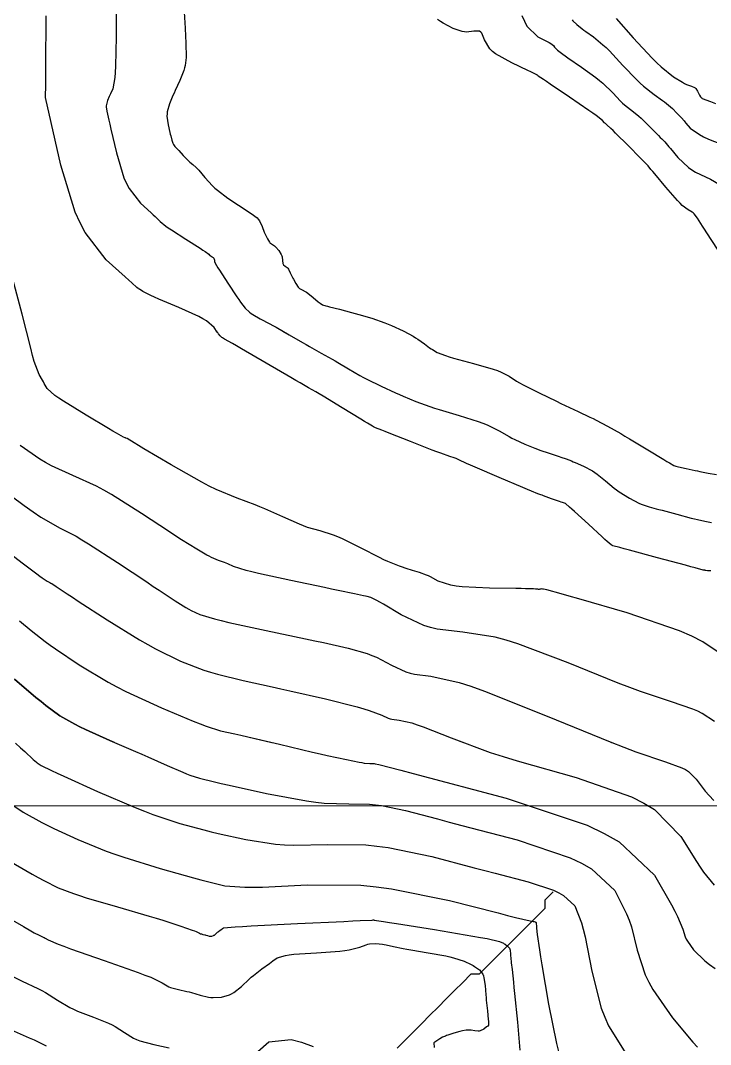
# Model space of a CAD drawing. Header units: metres. Extents: x 837117 to 838477, y 1189012 to 1191015.
# Drawn here: x 838317 to 838401, y 1189184.9 to 1189309.4 of the extents above; entities that cross this region are included whole.
import ezdxf

# ---------------------------------------------------------------- set-up
doc = ezdxf.new("R2010")
doc.units = ezdxf.units.M
doc.header["$LTSCALE"] = 0.3
doc.layers.add('COORD', color=7, linetype='Continuous', lineweight=20)
doc.layers.add('DRENAJE', color=5, linetype='Continuous', lineweight=25)
doc.layers.add('COTAS 10', color=1, linetype='Continuous')
doc.layers.add('COTAS INT', color=252, linetype='Continuous')

msp = doc.modelspace()

# ---------------------------------------------------------------- linework, layer by layer
at = {"layer": 'COORD'}
msp.add_line((837476.514, 1189213.872), (838476.514, 1189213.872), dxfattribs=at)
at = {"layer": 'COTAS 10'}
for points, elevation in [([(838400.987, 1189242.435), (838400.889, 1189242.446), (838400.851, 1189242.45), (838400.807, 1189242.454), (838400.606, 1189242.475), (838400.382, 1189242.502), (838400.323, 1189242.51), (838400.266, 1189242.518), (838400.074, 1189242.55), (838399.106, 1189242.801), (838398.561, 1189242.947), (838397.895, 1189243.125), (838394.488, 1189244.047), (838391.109, 1189244.964), (838390.46, 1189245.14), (838389.935, 1189245.282), (838389.077, 1189245.513), (838389.018, 1189245.533), (838388.997, 1189245.542), (838388.975, 1189245.553), (838388.879, 1189245.603), (838388.388, 1189246.025), (838388.116, 1189246.27), (838387.786, 1189246.57), (838386.101, 1189248.115), (838384.413, 1189249.66), (838384.08, 1189249.959), (838383.804, 1189250.204), (838383.296, 1189250.623), (838382.962, 1189250.75), (838382.797, 1189250.811), (838382.601, 1189250.881), (838381.63, 1189251.227), (838380.66, 1189251.57), (838380.464, 1189251.639), (838380.3, 1189251.697), (838379.968, 1189251.811), (838379.168, 1189252.14), (838378.708, 1189252.333), (838378.146, 1189252.571), (838375.253, 1189253.795), (838372.331, 1189255.045), (838371.75, 1189255.298), (838371.267, 1189255.51), (838370.348, 1189255.942), (838370.009, 1189256.11), (838369.893, 1189256.156), (838369.768, 1189256.203), (838369.234, 1189256.37), (838368.137, 1189256.747), (838367.657, 1189256.926), (838367.1, 1189257.137), (838364.451, 1189258.168), (838361.886, 1189259.182), (838361.383, 1189259.382), (838360.969, 1189259.547), (838360.219, 1189259.853), (838360.062, 1189259.927), (838360.023, 1189259.946), (838359.984, 1189259.964), (838359.859, 1189260.025), (838359.219, 1189260.403), (838358.857, 1189260.621), (838358.415, 1189260.888), (838356.149, 1189262.264), (838353.827, 1189263.671), (838353.35, 1189263.959), (838352.944, 1189264.202), (838352.075, 1189264.713), (838351.039, 1189265.308), (838350.527, 1189265.605), (838349.918, 1189265.959), (838346.907, 1189267.713), (838343.914, 1189269.454), (838343.316, 1189269.8), (838342.818, 1189270.086), (838341.856, 1189270.629), (838341.584, 1189270.783), (838341.522, 1189270.824), (838341.465, 1189270.865), (838341.31, 1189271.006), (838341.128, 1189271.251), (838341.054, 1189271.356), (838340.97, 1189271.477), (838340.584, 1189272.052), (838339.649, 1189272.836), (838339.22, 1189273.09), (838338.717, 1189273.359), (838336.283, 1189274.462), (838333.838, 1189275.495), (838333.327, 1189275.719), (838332.889, 1189275.917), (838331.91, 1189276.409), (838331.488, 1189276.681), (838331.401, 1189276.739), (838331.327, 1189276.791), (838331.171, 1189276.915), (838330.558, 1189277.476), (838330.197, 1189277.802), (838329.753, 1189278.203), (838327.458, 1189280.266), (838324.889, 1189283.576), (838324.272, 1189284.762), (838323.696, 1189286.065), (838321.956, 1189291.747), (838320.075, 1189299.983), (838320.074, 1189299.989), (838320.074, 1189299.991), (838320.075, 1189299.996), (838320.078, 1189300.001), (838320.078, 1189300.003), (838320.079, 1189300.004), (838320.082, 1189300.01), (838320.097, 1189301.532), (838320.106, 1189302.488), (838320.116, 1189303.677), (838320.17, 1189309.906)], 1920), ([(838384.118, 1189309.429), (838384.219, 1189309.315), (838384.693, 1189308.859), (838385.341, 1189308.329), (838385.552, 1189308.169), (838385.777, 1189308.003), (838386.704, 1189307.357), (838387.875, 1189306.41), (838388.253, 1189306.055), (838388.656, 1189305.659), (838390.307, 1189303.896), (838391.984, 1189302.12), (838392.403, 1189301.717), (838392.803, 1189301.353), (838394.082, 1189300.357), (838395.124, 1189299.639), (838395.374, 1189299.45), (838395.607, 1189299.266), (838396.311, 1189298.635), (838396.842, 1189298.095), (838396.966, 1189297.968), (838397.081, 1189297.85), (838397.412, 1189297.504), (838397.736, 1189297.144), (838397.847, 1189297.018), (838397.966, 1189296.879), (838398.469, 1189296.282), (838399.599, 1189295.487), (838400.114, 1189295.225), (838400.716, 1189294.944), (838403.618, 1189293.775)], 1930), ([(838400.987, 1189242.435), (838400.889, 1189242.446), (838400.851, 1189242.45), (838400.807, 1189242.454), (838400.606, 1189242.475), (838400.382, 1189242.502), (838400.323, 1189242.51), (838400.266, 1189242.518), (838400.074, 1189242.55), (838399.106, 1189242.801), (838398.561, 1189242.947), (838397.895, 1189243.125), (838394.488, 1189244.047), (838391.109, 1189244.964), (838390.46, 1189245.14), (838389.935, 1189245.282), (838389.077, 1189245.513), (838389.018, 1189245.533), (838388.997, 1189245.542), (838388.975, 1189245.553), (838388.879, 1189245.603), (838388.388, 1189246.025), (838388.116, 1189246.27), (838387.786, 1189246.57), (838386.101, 1189248.115), (838384.413, 1189249.66), (838384.08, 1189249.959), (838383.804, 1189250.204), (838383.296, 1189250.623), (838382.962, 1189250.75), (838382.797, 1189250.811), (838382.601, 1189250.881), (838381.63, 1189251.227), (838380.66, 1189251.57), (838380.464, 1189251.639), (838380.3, 1189251.697), (838379.968, 1189251.811), (838379.168, 1189252.14), (838378.708, 1189252.333), (838378.146, 1189252.571), (838375.253, 1189253.795), (838372.331, 1189255.045), (838371.75, 1189255.298), (838371.267, 1189255.51), (838370.348, 1189255.942), (838370.009, 1189256.11), (838369.893, 1189256.156), (838369.768, 1189256.203), (838369.234, 1189256.37), (838368.137, 1189256.747), (838367.657, 1189256.926), (838367.1, 1189257.137), (838364.451, 1189258.168), (838361.886, 1189259.182), (838361.383, 1189259.382), (838360.969, 1189259.547), (838360.219, 1189259.853), (838360.062, 1189259.927), (838360.023, 1189259.946), (838359.984, 1189259.964), (838359.859, 1189260.025), (838359.219, 1189260.403), (838358.857, 1189260.621), (838358.415, 1189260.888), (838356.149, 1189262.264), (838353.827, 1189263.671), (838353.35, 1189263.959), (838352.944, 1189264.202), (838352.075, 1189264.713), (838351.039, 1189265.308), (838350.527, 1189265.605), (838349.918, 1189265.959), (838346.907, 1189267.713), (838343.914, 1189269.454), (838343.316, 1189269.8), (838342.818, 1189270.086), (838341.856, 1189270.629), (838341.584, 1189270.783), (838341.522, 1189270.824), (838341.465, 1189270.865), (838341.31, 1189271.006), (838341.128, 1189271.251), (838341.054, 1189271.356), (838340.97, 1189271.477), (838340.895, 1189271.589)], 1920), ([(838316.926, 1189236.376), (838318.332, 1189235.197), (838320.02, 1189233.859), (838320.623, 1189233.421), (838321.284, 1189232.954), (838324.161, 1189231.026), (838327.677, 1189228.938), (838328.741, 1189228.37), (838329.845, 1189227.807), (838334.161, 1189225.811), (838338.048, 1189224.186), (838338.882, 1189223.857), (838339.611, 1189223.58), (838341.367, 1189223.017), (838343.119, 1189222.63), (838343.845, 1189222.464), (838344.675, 1189222.272), (838348.541, 1189221.367), (838352.556, 1189220.43), (838353.479, 1189220.218), (838354.32, 1189220.026), (838356.678, 1189219.504), (838358.222, 1189219.197), (838358.55, 1189219.141), (838358.835, 1189219.096), (838359.504, 1189219.04), (838359.913, 1189219.035), (838360.033, 1189219.023), (838360.156, 1189219.006), (838360.627, 1189218.909), (838363.298, 1189218.208), (838364.808, 1189217.811), (838376.096, 1189214.842), (838385.938, 1189211.545), (838388.032, 1189210.547), (838389.854, 1189209.512), (838394.158, 1189205.469), (838396.215, 1189201.853), (838396.621, 1189201.088), (838396.955, 1189200.425), (838397.57, 1189198.882), (838397.864, 1189197.965), (838397.995, 1189197.696), (838398.148, 1189197.421), (838398.882, 1189196.375), (838400.279, 1189195.044), (838400.85, 1189194.589), (838401.501, 1189194.098)], 1910), ([(838316.926, 1189236.376), (838318.332, 1189235.197), (838320.02, 1189233.859), (838320.623, 1189233.421), (838321.284, 1189232.954), (838324.161, 1189231.026), (838327.677, 1189228.938), (838328.741, 1189228.37), (838329.845, 1189227.807), (838334.161, 1189225.811), (838338.048, 1189224.186), (838338.882, 1189223.857), (838339.611, 1189223.58), (838341.367, 1189223.017), (838343.119, 1189222.63), (838343.845, 1189222.464), (838344.675, 1189222.272), (838347.595, 1189221.589)], 1910), ([(838315.793, 1189200.167), (838317.383, 1189199.22), (838318.292, 1189198.686), (838318.509, 1189198.565), (838318.711, 1189198.456), (838319.314, 1189198.159), (838319.784, 1189197.937), (838319.902, 1189197.875), (838320.015, 1189197.813), (838320.381, 1189197.586), (838321.629, 1189197.067), (838322.299, 1189196.82), (838323.109, 1189196.528), (838327.206, 1189195.103), (838331.337, 1189193.641), (838332.168, 1189193.326), (838332.864, 1189193.05), (838334.25, 1189192.376), (838334.859, 1189191.998), (838335.065, 1189191.908), (838335.288, 1189191.824), (838336.229, 1189191.575), (838337.272, 1189191.342), (838337.56, 1189191.269), (838337.847, 1189191.192), (838338.879, 1189190.882), (838339.9, 1189190.639), (838340.181, 1189190.604), (838340.46, 1189190.582), (838341.462, 1189190.621), (838342.44, 1189190.902), (838342.705, 1189191.034), (838342.968, 1189191.189), (838343.895, 1189191.942), (838344.831, 1189192.818), (838345.099, 1189193.05), (838345.371, 1189193.278), (838346.386, 1189194.064), (838347.306, 1189194.734), (838347.517, 1189194.889), (838347.711, 1189195.03), (838348.254, 1189195.429), (838349.245, 1189195.712), (838349.72, 1189195.779), (838350.283, 1189195.842), (838353.04, 1189196.033), (838355.868, 1189196.235), (838356.475, 1189196.306), (838357.006, 1189196.383), (838358.287, 1189196.714), (838359.066, 1189197.007), (838359.281, 1189197.059), (838359.495, 1189197.099), (838360.263, 1189197.141), (838361.053, 1189197.066), (838361.281, 1189197.033), (838361.513, 1189196.994), (838362.382, 1189196.809), (838363.576, 1189196.556), (838364.012, 1189196.475), (838364.494, 1189196.388), (838366.618, 1189196.034), (838368.76, 1189195.641), (838369.254, 1189195.53), (838369.704, 1189195.418), (838370.972, 1189195.004), (838371.861, 1189194.587), (838372.072, 1189194.473), (838372.268, 1189194.359), (838372.851, 1189193.953), (838373.253, 1189193.415), (838373.334, 1189193.219), (838373.403, 1189193.002), (838373.546, 1189192.047), (838373.624, 1189190.915), (838373.651, 1189190.586), (838373.681, 1189190.25), (838373.813, 1189188.984), (838373.926, 1189187.919), (838373.945, 1189187.711), (838373.958, 1189187.539), (838373.961, 1189187.232), (838373.852, 1189187.121), (838373.794, 1189187.074), (838373.726, 1189187.019), (838373.379, 1189186.76), (838372.952, 1189186.537), (838372.832, 1189186.505), (838372.712, 1189186.486), (838372.27, 1189186.524), (838371.838, 1189186.613), (838371.724, 1189186.626), (838371.613, 1189186.634), (838371.23, 1189186.621), (838370.774, 1189186.536), (838370.617, 1189186.498), (838370.446, 1189186.454), (838369.715, 1189186.246), (838369.006, 1189186.02), (838368.849, 1189185.965), (838368.708, 1189185.913), (838368.342, 1189185.752), (838368.026, 1189185.567), (838367.917, 1189185.499), (838367.799, 1189185.425), (838367.297, 1189185.096), (838367.361, 1189184.512)], 1900)]:
    msp.add_lwpolyline(points, dxfattribs=dict(at, elevation=elevation))
at = {"layer": 'COTAS INT'}
for points, elevation in [([(838336.769, 1189312.986), (838337.039, 1189308.397), (838337.089, 1189307.446), (838337.13, 1189306.634), (838337.19, 1189304.854), (838337.066, 1189303.895), (838336.991, 1189303.599), (838336.898, 1189303.291), (838336.413, 1189302.071), (838335.852, 1189300.841), (838335.712, 1189300.526), (838335.578, 1189300.222), (838335.145, 1189299.217), (838334.881, 1189298.262), (838334.853, 1189297.989), (838334.844, 1189297.712), (838334.975, 1189296.681), (838335.201, 1189295.751), (838335.252, 1189295.537), (838335.299, 1189295.342), (838335.427, 1189294.797), (838335.541, 1189294.425), (838335.579, 1189294.34), (838335.619, 1189294.262), (838335.787, 1189294.045), (838336.059, 1189293.777), (838336.165, 1189293.667), (838336.284, 1189293.541), (838336.824, 1189292.957), (838337.387, 1189292.368), (838337.521, 1189292.24), (838337.644, 1189292.126), (838338.008, 1189291.84), (838338.411, 1189291.486), (838338.558, 1189291.329), (838338.721, 1189291.147), (838339.442, 1189290.275), (838340.375, 1189289.257), (838340.673, 1189288.981), (838340.987, 1189288.708), (838342.264, 1189287.746), (838343.541, 1189286.89), (838343.855, 1189286.684), (838344.153, 1189286.491), (838345.088, 1189285.906), (838345.797, 1189285.36), (838345.953, 1189285.192), (838346.091, 1189285.017), (838346.443, 1189284.321), (838346.681, 1189283.635), (838346.747, 1189283.465), (838346.814, 1189283.304), (838347.056, 1189282.794), (838347.298, 1189282.414), (838347.365, 1189282.334), (838347.431, 1189282.266), (838347.671, 1189282.11), (838347.935, 1189281.946), (838348.018, 1189281.873), (838348.104, 1189281.787), (838348.451, 1189281.374), (838348.748, 1189280.891), (838348.803, 1189280.761), (838348.847, 1189280.633), (838348.907, 1189280.185), (838348.946, 1189279.813), (838348.976, 1189279.733), (838349.014, 1189279.663), (838349.22, 1189279.495), (838349.474, 1189279.31), (838349.542, 1189279.23), (838349.609, 1189279.137), (838349.844, 1189278.696), (838350.086, 1189278.176), (838350.158, 1189278.033), (838350.232, 1189277.891), (838350.516, 1189277.38), (838350.815, 1189276.953), (838350.898, 1189276.863), (838350.981, 1189276.785), (838351.282, 1189276.607), (838351.67, 1189276.406), (838351.807, 1189276.313), (838351.958, 1189276.206), (838352.61, 1189275.685), (838353.235, 1189275.17), (838353.368, 1189275.066), (838353.484, 1189274.978), (838353.759, 1189274.8), (838354.173, 1189274.673), (838354.377, 1189274.618), (838354.62, 1189274.554), (838355.819, 1189274.252), (838357.307, 1189273.865), (838357.732, 1189273.748), (838358.163, 1189273.627), (838359.764, 1189273.154), (838361.346, 1189272.615), (838361.764, 1189272.452), (838362.173, 1189272.284), (838363.579, 1189271.627), (838364.794, 1189270.965), (838365.083, 1189270.792), (838365.351, 1189270.625), (838366.15, 1189270.061), (838366.795, 1189269.575), (838366.967, 1189269.456), (838367.136, 1189269.345), (838367.722, 1189269.001), (838368.74, 1189268.614), (838369.182, 1189268.475), (838369.693, 1189268.322), (838372.115, 1189267.656), (838374.532, 1189266.959), (838375.041, 1189266.786), (838375.479, 1189266.622), (838376.479, 1189266.105), (838377.367, 1189265.516), (838377.734, 1189265.307), (838378.154, 1189265.079), (838380.109, 1189264.09), (838382.236, 1189263.062), (838382.765, 1189262.809), (838383.267, 1189262.57), (838384.862, 1189261.823), (838386.278, 1189261.148), (838386.666, 1189260.955), (838387.054, 1189260.759), (838388.441, 1189260.028), (838390.026, 1189259.136), (838390.538, 1189258.838), (838391.082, 1189258.518), (838393.31, 1189257.18), (838395.279, 1189255.983), (838395.659, 1189255.752), (838395.967, 1189255.564), (838396.486, 1189255.25), (838396.748, 1189255.177), (838396.895, 1189255.142), (838397.075, 1189255.1), (838397.991, 1189254.893), (838399.085, 1189254.658), (838399.376, 1189254.597), (838399.662, 1189254.539), (838400.652, 1189254.345), (838401.663, 1189254.175)], 1924), ([(838328.676, 1189311.391), (838328.68, 1189307.38), (838328.591, 1189303.786), (838328.548, 1189303.044), (838328.497, 1189302.411), (838328.247, 1189301.041), (838327.966, 1189300.422), (838327.895, 1189300.264), (838327.828, 1189300.111), (838327.61, 1189299.607), (838327.478, 1189299.126), (838327.463, 1189298.989), (838327.459, 1189298.85), (838327.525, 1189298.332), (838327.782, 1189297.234), (838327.899, 1189296.729), (838328.035, 1189296.137), (838328.692, 1189293.272), (838329.618, 1189290.245), (838329.925, 1189289.551), (838330.254, 1189288.919), (838331.623, 1189287.156), (838332.906, 1189285.99), (838333.181, 1189285.735), (838333.421, 1189285.509), (838333.998, 1189284.936), (838334.693, 1189284.369), (838335.008, 1189284.146), (838335.376, 1189283.895), (838337.148, 1189282.751), (838338.867, 1189281.664), (838339.201, 1189281.449), (838339.474, 1189281.27), (838339.949, 1189280.934), (838340.034, 1189280.842), (838340.061, 1189280.816), (838340.09, 1189280.792), (838340.206, 1189280.704), (838340.322, 1189280.626), (838340.378, 1189280.59), (838340.463, 1189280.537), (838340.53, 1189280.479), (838340.546, 1189280.458), (838340.56, 1189280.435), (838340.603, 1189280.337), (838340.629, 1189280.223), (838340.632, 1189280.19), (838340.634, 1189280.156), (838340.629, 1189280.031), (838340.866, 1189279.551), (838341.021, 1189279.294), (838341.215, 1189278.983), (838342.238, 1189277.41), (838343.341, 1189275.772), (838343.586, 1189275.419), (838343.804, 1189275.111), (838344.37, 1189274.363), (838344.89, 1189273.888), (838345.078, 1189273.752), (838345.286, 1189273.614), (838346.198, 1189273.099), (838347.368, 1189272.478), (838347.739, 1189272.274), (838348.13, 1189272.055), (838349.71, 1189271.149), (838351.348, 1189270.201), (838351.775, 1189269.957), (838352.191, 1189269.72), (838353.599, 1189268.93), (838354.922, 1189268.183), (838355.284, 1189267.974), (838355.644, 1189267.764), (838356.931, 1189266.995), (838358.314, 1189266.201), (838358.735, 1189265.975), (838359.173, 1189265.746), (838360.89, 1189264.895), (838362.648, 1189264.082), (838363.112, 1189263.876), (838363.565, 1189263.679), (838365.119, 1189263.037), (838366.829, 1189262.422), (838367.381, 1189262.241), (838367.967, 1189262.056), (838370.365, 1189261.352), (838372.71, 1189260.618), (838373.261, 1189260.415), (838373.77, 1189260.211), (838375.255, 1189259.473), (838376.467, 1189258.776), (838376.804, 1189258.599), (838377.142, 1189258.427), (838378.366, 1189257.864), (838379.568, 1189257.375), (838379.892, 1189257.251), (838380.212, 1189257.132), (838381.335, 1189256.744), (838382.32, 1189256.421), (838382.553, 1189256.344), (838382.768, 1189256.271), (838383.402, 1189256.053), (838384.04, 1189255.808), (838384.258, 1189255.718), (838384.494, 1189255.619), (838385.496, 1189255.184), (838386.588, 1189254.607), (838386.881, 1189254.419), (838387.17, 1189254.219), (838388.179, 1189253.393), (838389.224, 1189252.522), (838389.536, 1189252.293), (838389.857, 1189252.069), (838391.096, 1189251.306), (838392.254, 1189250.695), (838392.524, 1189250.568), (838392.772, 1189250.459), (838393.485, 1189250.215), (838394.346, 1189250.005), (838394.687, 1189249.916), (838395.074, 1189249.815), (838396.84, 1189249.341), (838398.615, 1189248.869), (838399.006, 1189248.77), (838399.353, 1189248.683), (838400.245, 1189248.481), (838400.886, 1189248.373), (838401.075, 1189248.346)], 1922), ([(838403.197, 1189279.456), (838400.489, 1189283.547), (838400.208, 1189283.976), (838399.963, 1189284.355), (838399.367, 1189285.303), (838398.972, 1189285.839), (838398.853, 1189285.957), (838398.73, 1189286.063), (838398.252, 1189286.335), (838397.525, 1189286.872), (838397.244, 1189287.145), (838396.93, 1189287.471), (838395.509, 1189289.097), (838394.18, 1189290.695), (838393.923, 1189291.003), (838393.714, 1189291.253), (838393.359, 1189291.675), (838392.963, 1189292.078), (838392.727, 1189292.317), (838392.436, 1189292.612), (838390.931, 1189294.136), (838389.402, 1189295.672), (838389.097, 1189295.974), (838388.842, 1189296.223), (838388.346, 1189296.677), (838388.165, 1189296.818), (838388.109, 1189296.87), (838388.049, 1189296.927), (838387.812, 1189297.178), (838387.039, 1189297.791), (838386.642, 1189298.076), (838386.166, 1189298.411), (838383.785, 1189300.035), (838381.442, 1189301.615), (838380.989, 1189301.922), (838380.622, 1189302.171), (838380.002, 1189302.599), (838379.946, 1189302.653), (838379.934, 1189302.666), (838379.924, 1189302.679), (838379.9, 1189302.719), (838379.416, 1189302.966), (838379.116, 1189303.109), (838378.744, 1189303.284), (838376.802, 1189304.186), (838374.822, 1189305.293), (838374.426, 1189305.598), (838374.097, 1189305.902), (838373.458, 1189306.992), (838373.133, 1189307.814), (838373.001, 1189307.948), (838372.851, 1189308.042), (838372.158, 1189308.045), (838371.28, 1189307.935), (838371.013, 1189307.958), (838370.737, 1189308.004), (838369.652, 1189308.364), (838368.453, 1189309.007), (838368.104, 1189309.233), (838367.747, 1189309.479)], 1926), ([(838378.02, 1189309.963), (838378.314, 1189309.272), (838378.628, 1189308.68), (838379.934, 1189307.369), (838381.105, 1189306.801), (838381.334, 1189306.678), (838381.523, 1189306.57), (838381.86, 1189306.301), (838381.977, 1189306.108), (838382.026, 1189306.048), (838382.082, 1189305.984), (838382.347, 1189305.729), (838382.981, 1189305.25), (838383.271, 1189305.045), (838383.61, 1189304.809), (838385.244, 1189303.696), (838387.02, 1189302.41), (838387.448, 1189302.065), (838387.847, 1189301.725), (838389.059, 1189300.537), (838390.017, 1189299.524), (838390.256, 1189299.294), (838390.484, 1189299.085), (838391.214, 1189298.517), (838391.983, 1189297.931), (838392.235, 1189297.712), (838392.505, 1189297.469), (838393.621, 1189296.386), (838394.639, 1189295.353), (838394.847, 1189295.142), (838395.022, 1189294.964), (838395.386, 1189294.589), (838395.725, 1189294.199), (838395.885, 1189294.01), (838396.073, 1189293.787), (838396.989, 1189292.69), (838398.265, 1189291.479), (838398.679, 1189291.185), (838399.12, 1189290.908), (838400.935, 1189290.055), (838402.819, 1189288.982)], 1928), ([(838389.464, 1189309.593), (838391.554, 1189307.255), (838393.877, 1189304.765), (838394.428, 1189304.22), (838394.941, 1189303.737), (838396.462, 1189302.512), (838397.562, 1189301.838), (838397.809, 1189301.703), (838398.031, 1189301.589), (838398.626, 1189301.364), (838399.004, 1189301.223), (838399.089, 1189301.163), (838399.166, 1189301.094), (838399.375, 1189300.768), (838399.527, 1189300.43), (838399.567, 1189300.353), (838399.607, 1189300.283), (838399.748, 1189300.09), (838399.863, 1189299.968), (838399.886, 1189299.943), (838399.906, 1189299.921), (838399.948, 1189299.874), (838400.934, 1189299.496), (838401.549, 1189299.265)], 1932), ([(838403.88, 1189231.235), (838400.027, 1189233.829), (838398.672, 1189234.502), (838397.192, 1189235.156), (838390.806, 1189237.355), (838384.927, 1189239.041), (838383.766, 1189239.372), (838382.808, 1189239.644), (838381.032, 1189240.133), (838380.655, 1189240.214), (838380.578, 1189240.229), (838380.513, 1189240.24), (838380.375, 1189240.253), (838380.311, 1189240.241), (838380.292, 1189240.237), (838380.272, 1189240.233), (838380.197, 1189240.217), (838380.108, 1189240.205), (838380.051, 1189240.205), (838379.932, 1189240.216), (838379.777, 1189240.234), (838379.724, 1189240.239), (838379.668, 1189240.244), (838379.427, 1189240.262), (838378.444, 1189240.287), (838377.919, 1189240.297), (838377.283, 1189240.309), (838374.075, 1189240.36), (838370.729, 1189240.524), (838370.006, 1189240.606), (838369.372, 1189240.705), (838367.82, 1189241.196), (838366.882, 1189241.718), (838366.635, 1189241.837), (838366.394, 1189241.945), (838365.571, 1189242.242), (838364.716, 1189242.496), (838364.455, 1189242.578), (838364.184, 1189242.664), (838363.118, 1189243.014), (838361.715, 1189243.583), (838361.231, 1189243.806), (838360.707, 1189244.059), (838358.469, 1189245.212), (838356.18, 1189246.347), (838355.623, 1189246.589), (838355.099, 1189246.8), (838353.484, 1189247.299), (838351.934, 1189247.739), (838351.451, 1189247.912), (838350.945, 1189248.108), (838348.925, 1189249.001), (838346.755, 1189249.981), (838346.154, 1189250.231), (838345.553, 1189250.472), (838343.383, 1189251.268), (838340.833, 1189252.337), (838339.992, 1189252.751), (838339.093, 1189253.217), (838335.359, 1189255.324), (838332.032, 1189257.3), (838331.388, 1189257.683), (838330.866, 1189257.994), (838329.984, 1189258.523), (838329.861, 1189258.592), (838329.818, 1189258.613), (838329.77, 1189258.634), (838329.561, 1189258.72), (838328.718, 1189259.18), (838328.27, 1189259.438), (838327.729, 1189259.752), (838325, 1189261.359), (838322.248, 1189263.063), (838321.692, 1189263.438), (838321.226, 1189263.771), (838320.286, 1189264.626), (838319.916, 1189265.242), (838319.808, 1189265.425), (838319.698, 1189265.613), (838319.285, 1189266.336), (838318.711, 1189267.919), (838318.5, 1189268.649), (838318.267, 1189269.505), (838317.24, 1189273.652), (838315.952, 1189278.513)], 1918), ([(838403.88, 1189231.235), (838400.027, 1189233.829), (838398.672, 1189234.502), (838397.192, 1189235.156), (838390.806, 1189237.355), (838384.927, 1189239.041), (838383.766, 1189239.372), (838382.808, 1189239.644), (838381.032, 1189240.133), (838380.655, 1189240.214), (838380.578, 1189240.229), (838380.513, 1189240.24), (838380.375, 1189240.253), (838380.311, 1189240.241), (838380.292, 1189240.237), (838380.272, 1189240.233), (838380.197, 1189240.217), (838380.108, 1189240.205), (838380.051, 1189240.205), (838379.932, 1189240.216), (838379.777, 1189240.234), (838379.724, 1189240.239), (838379.668, 1189240.244), (838379.427, 1189240.262), (838378.444, 1189240.287), (838377.919, 1189240.297), (838377.283, 1189240.309), (838374.075, 1189240.36), (838370.729, 1189240.524), (838370.006, 1189240.606), (838369.372, 1189240.705), (838367.82, 1189241.196), (838366.882, 1189241.718), (838366.635, 1189241.837), (838366.394, 1189241.945), (838365.571, 1189242.242), (838364.716, 1189242.496), (838364.455, 1189242.578), (838364.184, 1189242.664), (838363.118, 1189243.014), (838361.715, 1189243.583), (838361.231, 1189243.806), (838360.707, 1189244.059), (838358.469, 1189245.212), (838356.18, 1189246.347), (838355.623, 1189246.589), (838355.099, 1189246.8), (838353.484, 1189247.299), (838351.934, 1189247.739), (838351.451, 1189247.912), (838350.945, 1189248.108), (838348.925, 1189249.001), (838346.755, 1189249.981), (838346.154, 1189250.231), (838345.553, 1189250.472), (838343.383, 1189251.268), (838340.833, 1189252.337), (838339.992, 1189252.751), (838339.093, 1189253.217), (838335.359, 1189255.324), (838332.032, 1189257.3), (838331.388, 1189257.683), (838330.866, 1189257.994), (838329.984, 1189258.523), (838329.861, 1189258.592), (838329.818, 1189258.613), (838329.77, 1189258.634), (838329.561, 1189258.72), (838328.718, 1189259.18), (838328.27, 1189259.438), (838327.729, 1189259.752), (838325, 1189261.359), (838322.248, 1189263.063), (838321.692, 1189263.438), (838321.226, 1189263.771), (838320.286, 1189264.626), (838319.916, 1189265.242), (838319.808, 1189265.425), (838319.698, 1189265.613), (838319.285, 1189266.336), (838318.711, 1189267.919), (838318.5, 1189268.649), (838318.267, 1189269.505), (838317.751, 1189271.589)], 1918), ([(838348.944, 1189271.589), (838349.71, 1189271.149), (838351.348, 1189270.201), (838351.775, 1189269.957), (838352.191, 1189269.72), (838353.599, 1189268.93), (838354.922, 1189268.183), (838355.284, 1189267.974), (838355.644, 1189267.764), (838356.931, 1189266.995), (838358.314, 1189266.201), (838358.735, 1189265.975), (838359.173, 1189265.746), (838360.89, 1189264.895), (838362.648, 1189264.082), (838363.112, 1189263.876), (838363.565, 1189263.679), (838365.119, 1189263.037), (838366.829, 1189262.422), (838367.381, 1189262.241), (838367.967, 1189262.056), (838370.365, 1189261.352), (838372.71, 1189260.618), (838373.261, 1189260.415), (838373.77, 1189260.211), (838375.255, 1189259.473), (838376.467, 1189258.776), (838376.804, 1189258.599), (838377.142, 1189258.427), (838378.366, 1189257.864), (838379.568, 1189257.375), (838379.892, 1189257.251), (838380.212, 1189257.132), (838381.335, 1189256.744), (838382.32, 1189256.421), (838382.553, 1189256.344), (838382.768, 1189256.271), (838383.402, 1189256.053), (838384.04, 1189255.808), (838384.258, 1189255.718), (838384.494, 1189255.619), (838385.496, 1189255.184), (838386.588, 1189254.607), (838386.881, 1189254.419), (838387.17, 1189254.219), (838388.179, 1189253.393), (838389.224, 1189252.522), (838389.536, 1189252.293), (838389.857, 1189252.069), (838391.096, 1189251.306), (838392.254, 1189250.695), (838392.524, 1189250.568), (838392.772, 1189250.459), (838393.485, 1189250.215), (838394.346, 1189250.005), (838394.687, 1189249.916), (838395.074, 1189249.815), (838396.84, 1189249.341), (838398.615, 1189248.869), (838399.006, 1189248.77), (838399.353, 1189248.683), (838400.245, 1189248.481), (838400.886, 1189248.373), (838401.075, 1189248.346)], 1922), ([(838363.65, 1189271.589), (838364.794, 1189270.965), (838365.083, 1189270.792), (838365.351, 1189270.625), (838366.15, 1189270.061), (838366.795, 1189269.575), (838366.967, 1189269.456), (838367.136, 1189269.345), (838367.722, 1189269.001), (838368.74, 1189268.614), (838369.182, 1189268.475), (838369.693, 1189268.322), (838372.115, 1189267.656), (838374.532, 1189266.959), (838375.041, 1189266.786), (838375.479, 1189266.622), (838376.479, 1189266.105), (838377.367, 1189265.516), (838377.734, 1189265.307), (838378.154, 1189265.079), (838380.109, 1189264.09), (838382.236, 1189263.062), (838382.765, 1189262.809), (838383.267, 1189262.57), (838384.862, 1189261.823), (838386.278, 1189261.148), (838386.666, 1189260.955), (838387.054, 1189260.759), (838388.441, 1189260.028), (838390.026, 1189259.136), (838390.538, 1189258.838), (838391.082, 1189258.518), (838393.31, 1189257.18), (838395.279, 1189255.983), (838395.659, 1189255.752), (838395.967, 1189255.564), (838396.486, 1189255.25), (838396.748, 1189255.177), (838396.895, 1189255.142), (838397.075, 1189255.1), (838397.991, 1189254.893), (838399.085, 1189254.658), (838399.376, 1189254.597), (838399.662, 1189254.539), (838400.652, 1189254.345), (838401.663, 1189254.175)], 1924), ([(838401.432, 1189224.147), (838399.946, 1189225.123), (838399.405, 1189225.383), (838398.809, 1189225.638), (838396.189, 1189226.526), (838392.452, 1189227.777), (838391.151, 1189228.263), (838389.735, 1189228.808), (838383.659, 1189231.281), (838377.535, 1189233.595), (838376.088, 1189234.041), (838374.749, 1189234.402), (838370.811, 1189235.002), (838367.698, 1189235.355), (838366.879, 1189235.559), (838366.079, 1189235.811), (838363.341, 1189237.106), (838361.184, 1189238.404), (838360.749, 1189238.657), (838360.384, 1189238.864), (838359.655, 1189239.228), (838359.181, 1189239.332), (838358.978, 1189239.375), (838358.744, 1189239.425), (838357.639, 1189239.655), (838355.659, 1189240.067), (838354.874, 1189240.231), (838353.985, 1189240.417), (838349.92, 1189241.27), (838345.971, 1189242.138), (838345.155, 1189242.333), (838344.461, 1189242.509), (838342.955, 1189242.98), (838342.236, 1189243.305), (838342.037, 1189243.388), (838341.839, 1189243.467), (838341.12, 1189243.731), (838340.276, 1189244.085), (838339.997, 1189244.222), (838339.7, 1189244.376), (838338.463, 1189245.074), (838336.604, 1189246.234), (838335.914, 1189246.68), (838335.148, 1189247.18), (838331.745, 1189249.434), (838328.09, 1189251.73), (838327.165, 1189252.255), (838326.277, 1189252.733), (838323.383, 1189254.062), (838320.788, 1189255.235), (838320.089, 1189255.616), (838319.398, 1189256.02), (838316.972, 1189257.68)], 1916), ([(838401.432, 1189224.147), (838399.946, 1189225.123), (838399.405, 1189225.383), (838398.809, 1189225.638), (838396.189, 1189226.526), (838392.452, 1189227.777), (838391.151, 1189228.263), (838389.735, 1189228.808), (838383.659, 1189231.281), (838377.535, 1189233.595), (838376.088, 1189234.041), (838374.749, 1189234.402), (838370.811, 1189235.002), (838367.698, 1189235.355), (838366.879, 1189235.559), (838366.079, 1189235.811), (838363.341, 1189237.106), (838361.184, 1189238.404), (838360.749, 1189238.657), (838360.384, 1189238.864), (838359.655, 1189239.228), (838359.181, 1189239.332), (838358.978, 1189239.375), (838358.744, 1189239.425), (838357.639, 1189239.655), (838355.659, 1189240.067), (838354.874, 1189240.231), (838353.985, 1189240.417), (838349.92, 1189241.27), (838345.971, 1189242.138), (838345.155, 1189242.333), (838344.461, 1189242.509), (838342.955, 1189242.98), (838342.236, 1189243.305), (838342.037, 1189243.388), (838341.839, 1189243.467), (838341.12, 1189243.731), (838340.276, 1189244.085), (838339.997, 1189244.222), (838339.7, 1189244.376), (838338.463, 1189245.074), (838336.604, 1189246.234), (838335.914, 1189246.68), (838335.148, 1189247.18), (838331.745, 1189249.434), (838328.09, 1189251.73), (838327.165, 1189252.255), (838326.277, 1189252.733), (838323.383, 1189254.062), (838320.788, 1189255.235), (838320.089, 1189255.616), (838319.398, 1189256.02), (838316.972, 1189257.68)], 1916), ([(838312.385, 1189254.165), (838317.463, 1189250.382), (838318.555, 1189249.613), (838319.512, 1189248.964), (838321.835, 1189247.626), (838323.784, 1189246.652), (838324.505, 1189246.233), (838325.305, 1189245.749), (838328.847, 1189243.461), (838332.385, 1189241.101), (838333.182, 1189240.571), (838333.9, 1189240.095), (838335.835, 1189238.823), (838337.156, 1189238.004), (838337.487, 1189237.813), (838337.804, 1189237.639), (838338.823, 1189237.14), (838340.621, 1189236.602), (838341.429, 1189236.404), (838342.371, 1189236.184), (838346.892, 1189235.209), (838351.71, 1189234.2), (838352.838, 1189233.958), (838353.878, 1189233.732), (838356.892, 1189233.053), (838359.179, 1189232.39), (838359.761, 1189232.175), (838360.319, 1189231.947), (838362.15, 1189231.007), (838363.912, 1189230.174), (838364.427, 1189230.012), (838364.954, 1189229.881), (838366.957, 1189229.654), (838370.387, 1189228.892), (838371.813, 1189228.422), (838373.447, 1189227.841), (838381.068, 1189224.807), (838388.736, 1189221.66), (838390.399, 1189221.007), (838391.862, 1189220.449), (838395.483, 1189219.221), (838397.466, 1189218.528), (838397.897, 1189218.307), (838398.277, 1189218.073), (838399.221, 1189217.12), (838400.317, 1189215.682), (838400.793, 1189215.141), (838401.343, 1189214.538)], 1914), ([(838312.385, 1189254.165), (838317.463, 1189250.382), (838318.555, 1189249.613), (838319.512, 1189248.964), (838321.835, 1189247.626), (838323.784, 1189246.652), (838324.505, 1189246.233), (838325.305, 1189245.749), (838328.847, 1189243.461), (838332.385, 1189241.101), (838333.182, 1189240.571), (838333.9, 1189240.095), (838335.835, 1189238.823), (838337.156, 1189238.004), (838337.487, 1189237.813), (838337.804, 1189237.639), (838338.823, 1189237.14), (838340.621, 1189236.602), (838341.429, 1189236.404), (838342.371, 1189236.184), (838346.892, 1189235.209), (838351.71, 1189234.2), (838352.838, 1189233.958), (838353.878, 1189233.732), (838356.892, 1189233.053), (838359.179, 1189232.39), (838359.761, 1189232.175), (838360.319, 1189231.947), (838362.15, 1189231.007), (838363.912, 1189230.174), (838364.427, 1189230.012), (838364.954, 1189229.881), (838366.957, 1189229.654), (838370.387, 1189228.892), (838371.813, 1189228.422), (838373.447, 1189227.841), (838381.068, 1189224.807), (838388.736, 1189221.66), (838388.918, 1189221.589)], 1914), ([(838314.359, 1189245.61), (838317.218, 1189243.432), (838319.014, 1189242.073), (838319.376, 1189241.806), (838319.679, 1189241.587), (838320.286, 1189241.191), (838320.591, 1189241.038), (838320.703, 1189240.973), (838320.828, 1189240.897), (838321.381, 1189240.54), (838322.718, 1189239.662), (838323.337, 1189239.258), (838324.063, 1189238.784), (838327.587, 1189236.492), (838331.524, 1189234.051), (838332.511, 1189233.484), (838333.455, 1189232.963), (838336.492, 1189231.475), (838339.335, 1189230.394), (838340.155, 1189230.13), (838340.991, 1189229.882), (838344.13, 1189229.113), (838347.631, 1189228.364), (838348.695, 1189228.127), (838349.799, 1189227.879), (838354.13, 1189226.877), (838357.974, 1189225.917), (838358.772, 1189225.694), (838359.455, 1189225.49), (838360.959, 1189224.909), (838361.744, 1189224.537), (838361.974, 1189224.465), (838362.209, 1189224.407), (838363.103, 1189224.305), (838364.632, 1189223.966), (838365.268, 1189223.756), (838365.997, 1189223.497), (838369.396, 1189222.144), (838374.161, 1189220.387), (838375.751, 1189219.872), (838377.457, 1189219.346), (838384.597, 1189217.345), (838391.361, 1189214.982), (838392.831, 1189214.227), (838394.126, 1189213.428), (838397.345, 1189210.181), (838399.235, 1189207.123), (838399.691, 1189206.444), (838400.118, 1189205.838), (838401.418, 1189204.253)], 1912), ([(838314.359, 1189245.61), (838317.218, 1189243.432), (838319.014, 1189242.073), (838319.376, 1189241.806), (838319.679, 1189241.587), (838320.286, 1189241.191), (838320.591, 1189241.038), (838320.703, 1189240.973), (838320.828, 1189240.897), (838321.381, 1189240.54), (838322.718, 1189239.662), (838323.337, 1189239.258), (838324.063, 1189238.784), (838327.587, 1189236.492), (838331.524, 1189234.051), (838332.511, 1189233.484), (838333.455, 1189232.963), (838336.492, 1189231.475), (838339.335, 1189230.394), (838340.155, 1189230.13), (838340.991, 1189229.882), (838344.13, 1189229.113), (838347.631, 1189228.364), (838348.695, 1189228.127), (838349.799, 1189227.879), (838354.13, 1189226.877), (838357.974, 1189225.917), (838358.772, 1189225.694), (838359.455, 1189225.49), (838360.959, 1189224.909), (838361.744, 1189224.537), (838361.974, 1189224.465), (838362.209, 1189224.407), (838363.103, 1189224.305), (838364.632, 1189223.966), (838365.268, 1189223.756), (838365.997, 1189223.497), (838369.396, 1189222.144), (838370.902, 1189221.589)], 1912), ([(838316.285, 1189229.304), (838318.905, 1189227.065), (838319.529, 1189226.557), (838320.108, 1189226.099), (838321.83, 1189224.849), (838323.635, 1189223.819), (838324.266, 1189223.5), (838324.954, 1189223.165), (838327.915, 1189221.83), (838331.01, 1189220.492), (838331.783, 1189220.155), (838332.519, 1189219.833), (838334.876, 1189218.79), (838336.765, 1189217.975), (838337.207, 1189217.797), (838337.614, 1189217.638), (838338.79, 1189217.234), (838340.62, 1189216.789), (838341.438, 1189216.604), (838342.392, 1189216.393), (838346.963, 1189215.407), (838351.814, 1189214.504), (838352.945, 1189214.344), (838353.983, 1189214.224), (838356.963, 1189214.118), (838359.465, 1189214.086), (838360.201, 1189214.012), (838360.957, 1189213.911), (838363.842, 1189213.312), (838367.758, 1189212.291), (838369.162, 1189211.923), (838370.705, 1189211.519), (838377.435, 1189209.75), (838383.901, 1189207.584), (838385.277, 1189206.929), (838386.474, 1189206.249), (838389.301, 1189203.593), (838390.73, 1189200.769), (838391.045, 1189199.983), (838391.326, 1189199.196), (838392.048, 1189196.341), (838393.008, 1189193.339), (838393.438, 1189192.46), (838393.939, 1189191.559), (838396.341, 1189188.135), (838398.811, 1189185.163), (838399.356, 1189184.548)], 1908), ([(838328.474, 1189221.589), (838327.915, 1189221.83), (838324.954, 1189223.165), (838324.266, 1189223.5), (838323.635, 1189223.819), (838321.83, 1189224.849), (838320.108, 1189226.099), (838319.529, 1189226.557), (838318.905, 1189227.065), (838316.285, 1189229.304)], 1908), ([(838316.406, 1189221.497), (838317.031, 1189220.942), (838317.553, 1189220.476), (838318.589, 1189219.53), (838318.958, 1189219.192), (838319.06, 1189219.109), (838319.162, 1189219.03), (838319.53, 1189218.785), (838320.807, 1189218.173), (838321.481, 1189217.863), (838322.295, 1189217.493), (838326.395, 1189215.65), (838330.976, 1189213.691), (838332.093, 1189213.247), (838333.144, 1189212.846), (838336.395, 1189211.757), (838339.344, 1189210.962), (838340.204, 1189210.747), (838341.084, 1189210.535), (838344.422, 1189209.784), (838348.062, 1189209.246), (838349.133, 1189209.167), (838350.231, 1189209.118), (838354.422, 1189209.196), (838359.017, 1189209.136), (838360.37, 1189209.002), (838361.757, 1189208.816), (838367.058, 1189207.716), (838372.217, 1189206.374), (838373.516, 1189206.036), (838374.758, 1189205.711), (838378.775, 1189204.659), (838381.864, 1189203.624), (838382.521, 1189203.311), (838383.093, 1189202.986), (838384.444, 1189201.717), (838385.245, 1189199.685), (838385.47, 1189198.879), (838385.696, 1189197.968), (838386.527, 1189193.799), (838387.671, 1189189.311), (838388.095, 1189188.199), (838388.566, 1189187.143), (838390.657, 1189183.799)], 1906), ([(838315.264, 1189214.52), (838317.344, 1189213.133), (838319.63, 1189211.879), (838320.336, 1189211.519), (838321.074, 1189211.154), (838324, 1189209.789), (838327.439, 1189208.398), (838328.5, 1189208.017), (838329.608, 1189207.638), (838334, 1189206.28), (838338.067, 1189205.136), (838338.97, 1189204.891), (838339.776, 1189204.677), (838341.881, 1189204.161), (838344.31, 1189203.988), (838345.321, 1189203.989), (838346.478, 1189204.012), (838351.881, 1189204.273), (838358.408, 1189204.229), (838360.275, 1189204.059), (838362.168, 1189203.821), (838369.22, 1189202.393), (838375.115, 1189200.872), (838376.278, 1189200.575), (838377.238, 1189200.333), (838379.01, 1189199.909), (838379.377, 1189199.849), (838379.451, 1189199.835), (838379.512, 1189199.824), (838379.632, 1189199.796), (838379.668, 1189199.779), (838379.677, 1189199.775), (838379.685, 1189199.77), (838379.709, 1189199.753), (838379.725, 1189199.732), (838379.728, 1189199.724), (838379.731, 1189199.715), (838379.737, 1189199.676), (838379.74, 1189199.626), (838379.742, 1189199.611), (838379.743, 1189199.595), (838379.75, 1189199.53), (838379.775, 1189199.292), (838379.788, 1189199.166), (838379.803, 1189199.015), (838379.88, 1189198.255), (838380.149, 1189196.392), (838380.285, 1189195.546), (838380.447, 1189194.557), (838381.258, 1189189.792), (838382.206, 1189185.017), (838382.455, 1189184.021)], 1904), ([(838315.158, 1189207.481), (838318.454, 1189205.585), (838319.191, 1189205.174), (838319.852, 1189204.814), (838321.605, 1189203.927), (838323.474, 1189203.229), (838324.208, 1189202.988), (838325.036, 1189202.726), (838328.809, 1189201.605), (838332.663, 1189200.482), (838333.543, 1189200.218), (838334.341, 1189199.975), (838336.545, 1189199.269), (838337.911, 1189198.791), (838338.18, 1189198.693), (838338.403, 1189198.609), (838338.813, 1189198.427), (838338.939, 1189198.349), (838338.982, 1189198.33), (838339.028, 1189198.313), (838339.222, 1189198.261), (838339.437, 1189198.213), (838339.496, 1189198.198), (838339.556, 1189198.182), (838339.769, 1189198.119), (838339.979, 1189198.068), (838340.037, 1189198.061), (838340.095, 1189198.057), (838340.302, 1189198.065), (838340.504, 1189198.123), (838340.558, 1189198.15), (838340.612, 1189198.182), (838340.804, 1189198.337), (838340.997, 1189198.518), (838341.052, 1189198.566), (838341.108, 1189198.613), (838341.318, 1189198.775), (838341.507, 1189198.913), (838341.551, 1189198.945), (838341.591, 1189198.975), (838341.703, 1189199.057), (838343.139, 1189199.175), (838344.013, 1189199.226), (838345.094, 1189199.286), (838350.719, 1189199.57), (838356.355, 1189199.842), (838357.444, 1189199.895), (838358.327, 1189199.938), (838359.811, 1189200.012), (838359.937, 1189200.018), (838359.988, 1189200.018), (838360.046, 1189200.012), (838361.191, 1189199.827), (838361.9, 1189199.713), (838362.779, 1189199.572), (838367.369, 1189198.84), (838372.053, 1189198.066), (838372.991, 1189197.9), (838373.773, 1189197.754), (838375.302, 1189197.4), (838375.764, 1189197.183), (838375.874, 1189197.124), (838375.976, 1189197.065), (838376.28, 1189196.853), (838376.489, 1189196.573), (838376.531, 1189196.471), (838376.567, 1189196.358), (838376.642, 1189195.861), (838376.687, 1189195.231), (838376.704, 1189195.034), (838376.723, 1189194.827), (838376.811, 1189193.998), (838376.974, 1189192.473), (838377.041, 1189191.827), (838377.118, 1189191.084), (838377.473, 1189187.594), (838377.774, 1189184.201)], 1902), ([(838314.806, 1189193.776), (838317.235, 1189192.58), (838319.129, 1189191.686), (838319.606, 1189191.437), (838320.062, 1189191.186), (838321.535, 1189190.273), (838323.016, 1189189.394), (838323.477, 1189189.166), (838323.96, 1189188.943), (838325.889, 1189188.192), (838327.733, 1189187.474), (838328.162, 1189187.273), (838328.556, 1189187.07), (838329.687, 1189186.326), (838330.779, 1189185.648), (838331.149, 1189185.486), (838331.548, 1189185.336), (838333.236, 1189184.888), (838335.107, 1189184.47)], 1898), ([(838315.155, 1189187.001), (838318.084, 1189185.704), (838318.673, 1189185.436), (838319.165, 1189185.208), (838320.139, 1189184.712)], 1896), ([(838345.909, 1189184.047), (838347.218, 1189185.207), (838349.961, 1189185.495), (838351.189, 1189185.164), (838352.619, 1189184.656)], 1898)]:
    msp.add_lwpolyline(points, dxfattribs=dict(at, elevation=elevation))
at = {"layer": 'DRENAJE'}
msp.add_polyline3d([(838381.818, 1189203.421, 0), (838380.818, 1189202.421, 0), (838380.818, 1189201.422, 0), (838379.819, 1189200.422, 0), (838378.819, 1189199.422, 0), (838377.819, 1189198.423, 0), (838376.82, 1189197.423, 0), (838375.82, 1189196.423, 0), (838374.82, 1189195.424, 0), (838373.821, 1189194.424, 0), (838372.821, 1189193.424, 0), (838371.821, 1189193.424, 0), (838370.822, 1189192.425, 0), (838369.822, 1189191.425, 0), (838368.822, 1189190.425, 0), (838367.823, 1189189.426, 0), (838366.823, 1189188.426, 0), (838365.823, 1189187.426, 0), (838364.824, 1189186.427, 0), (838363.824, 1189185.427, 0), (838362.824, 1189184.427, 0)], dxfattribs=at)

doc.saveas('drawing.dxf')
